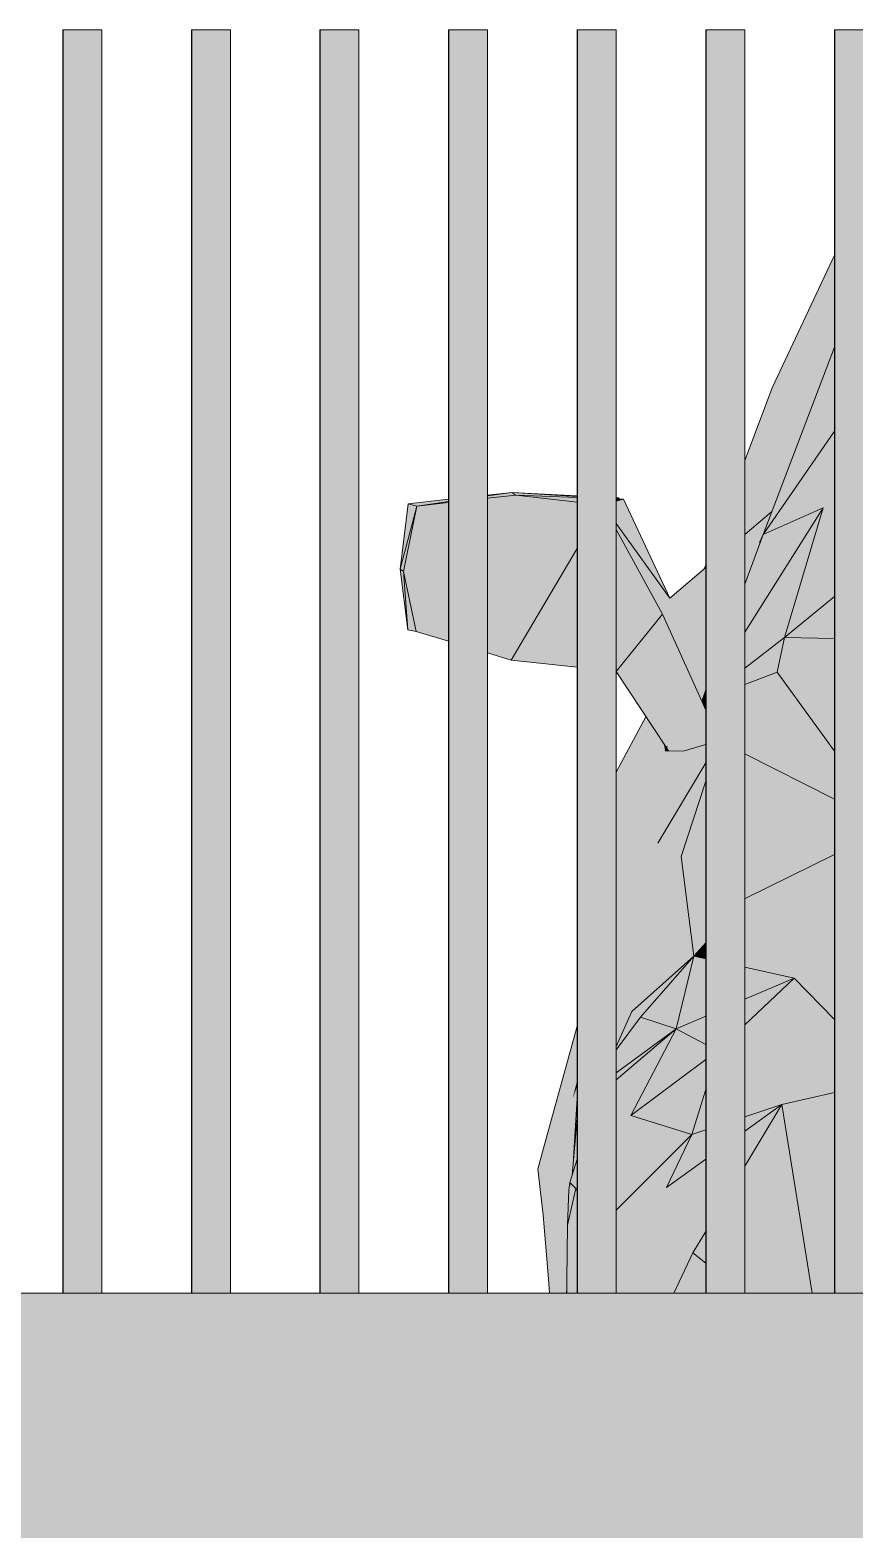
# Model space of a CAD drawing. Header units: millimetres. Extents: x 365175 to 2667127, y -330297 to -162108.
# Drawn here: x 1902007 to 1902646, y -319094 to -317931 of the extents above; entities that cross this region are included whole.
import ezdxf

# ---------------------------------------------------------------- set-up
doc = ezdxf.new("R2010")
doc.units = ezdxf.units.MM
doc.header["$MEASUREMENT"] = 0
doc.layers.add('Cars', color=7, linetype='Continuous')
doc.layers.add('TopoAlt', color=7, linetype='Continuous')

# ---------------------------------------------------------------- blocks, each defined once
blk = doc.blocks.new('Élément de coupe_125_6', base_point=(1445436.1, -319511))
at = {"layer": 'TopoAlt', "linetype": 'Continuous', "lineweight": 0, "true_color": 0x000000}
blk.add_hatch(color=18, dxfattribs=at).paths.add_polyline_path([(1882185.2, -318911), (1882185.2, -319511), (1914672.8, -319511), (1914672.8, -318911)])
at = {"layer": 'TopoAlt', "color": 190, "linetype": 'Continuous', "lineweight": 5, "true_color": 0x8002ff}
blk.add_line((1914672.8, -318911), (1882185.2, -318911), dxfattribs=at)
blk = doc.blocks.new('Élément de coupe_374_6', base_point=(1445436.1, -319511))
at = {"linetype": 'Continuous', "lineweight": 0, "true_color": 0x000000}
for points in [[(1902032.5, -317931), (1902032.5, -318911), (1902032.8, -318911), (1902032.8, -317931)], [(1902032.5, -317931), (1902032.5, -318911), (1902032.8, -318911), (1902032.8, -317931)], [(1902032.8, -317931), (1902032.8, -318911), (1902062.8, -318911), (1902062.8, -317931)]]:
    blk.add_hatch(color=18, dxfattribs=at).paths.add_polyline_path(points)
at = {"color": 18, "linetype": 'Continuous', "lineweight": 5, "true_color": 0x330000}
for p, q in [((1902032.5, -317931), (1902032.8, -317931)), ((1902032.5, -318911), (1902032.5, -317931)), ((1902032.8, -317931), (1902062.8, -317931)), ((1902032.8, -318911), (1902032.8, -317931)), ((1902062.8, -318911), (1902062.8, -317931))]:
    blk.add_line(p, q, dxfattribs=at)
blk = doc.blocks.new('Élément de coupe_375_6', base_point=(1445436.1, -319511))
at = {"linetype": 'Continuous', "lineweight": 0, "true_color": 0x000000}
for points in [[(1902132.3, -317931), (1902132.3, -318911), (1902132.6, -318911), (1902132.6, -317931)], [(1902132.3, -317931), (1902132.3, -318911), (1902132.6, -318911), (1902132.6, -317931)], [(1902132.6, -317931), (1902132.6, -318911), (1902162.6, -318911), (1902162.6, -317931)]]:
    blk.add_hatch(color=18, dxfattribs=at).paths.add_polyline_path(points)
at = {"color": 18, "linetype": 'Continuous', "lineweight": 5, "true_color": 0x330000}
for p, q in [((1902132.3, -317931), (1902132.6, -317931)), ((1902132.3, -318911), (1902132.3, -317931)), ((1902132.6, -317931), (1902162.6, -317931)), ((1902132.6, -318911), (1902132.6, -317931)), ((1902162.6, -318911), (1902162.6, -317931))]:
    blk.add_line(p, q, dxfattribs=at)
blk = doc.blocks.new('Élément de coupe_376_6', base_point=(1445436.1, -319511))
at = {"linetype": 'Continuous', "lineweight": 0, "true_color": 0x000000}
for points in [[(1902232, -317931), (1902232, -318911), (1902232.3, -318911), (1902232.3, -317931)], [(1902232, -317931), (1902232, -318911), (1902232.3, -318911), (1902232.3, -317931)], [(1902232.3, -317931), (1902232.3, -318911), (1902262.3, -318911), (1902262.3, -317931)]]:
    blk.add_hatch(color=18, dxfattribs=at).paths.add_polyline_path(points)
at = {"color": 18, "linetype": 'Continuous', "lineweight": 5, "true_color": 0x330000}
for p, q in [((1902232, -317931), (1902232.3, -317931)), ((1902232, -318911), (1902232, -317931)), ((1902232.3, -317931), (1902262.3, -317931)), ((1902232.3, -318911), (1902232.3, -317931)), ((1902262.3, -318911), (1902262.3, -317931))]:
    blk.add_line(p, q, dxfattribs=at)
blk = doc.blocks.new('Élément de coupe_377_6', base_point=(1445436.1, -319511))
at = {"linetype": 'Continuous', "lineweight": 0, "true_color": 0x000000}
for points in [[(1902331.8, -317931), (1902331.8, -318911), (1902332.1, -318911), (1902332.1, -317931)], [(1902331.8, -317931), (1902331.8, -318911), (1902332.1, -318911), (1902332.1, -317931)], [(1902332.1, -317931), (1902332.1, -318911), (1902362.1, -318911), (1902362.1, -317931)]]:
    blk.add_hatch(color=18, dxfattribs=at).paths.add_polyline_path(points)
at = {"color": 18, "linetype": 'Continuous', "lineweight": 5, "true_color": 0x330000}
for p, q in [((1902331.8, -317931), (1902332.1, -317931)), ((1902331.8, -318911), (1902331.8, -317931)), ((1902332.1, -317931), (1902362.1, -317931)), ((1902332.1, -318911), (1902332.1, -317931)), ((1902362.1, -318911), (1902362.1, -317931))]:
    blk.add_line(p, q, dxfattribs=at)
blk = doc.blocks.new('Élément de coupe_378_6', base_point=(1445436.1, -319511))
at = {"linetype": 'Continuous', "lineweight": 0, "true_color": 0x000000}
for points in [[(1902431.5, -317931), (1902431.5, -318911), (1902431.9, -318911), (1902431.9, -317931)], [(1902431.5, -317931), (1902431.5, -318911), (1902431.9, -318911), (1902431.9, -317931)], [(1902431.9, -317931), (1902431.9, -318911), (1902461.9, -318911), (1902461.9, -317931)]]:
    blk.add_hatch(color=18, dxfattribs=at).paths.add_polyline_path(points)
at = {"color": 18, "linetype": 'Continuous', "lineweight": 5, "true_color": 0x330000}
for p, q in [((1902431.5, -317931), (1902431.9, -317931)), ((1902431.5, -318911), (1902431.5, -317931)), ((1902431.9, -317931), (1902461.9, -317931)), ((1902431.9, -318911), (1902431.9, -317931)), ((1902461.9, -318911), (1902461.9, -317931))]:
    blk.add_line(p, q, dxfattribs=at)
blk = doc.blocks.new('Élément de coupe_379_6', base_point=(1445436.1, -319511))
at = {"linetype": 'Continuous', "lineweight": 0, "true_color": 0x000000}
for points in [[(1902531.3, -317931), (1902531.3, -318911), (1902531.6, -318911), (1902531.6, -317931)], [(1902531.3, -317931), (1902531.3, -318911), (1902531.6, -318911), (1902531.6, -317931)], [(1902531.6, -317931), (1902531.6, -318911), (1902561.6, -318911), (1902561.6, -317931)]]:
    blk.add_hatch(color=18, dxfattribs=at).paths.add_polyline_path(points)
at = {"color": 18, "linetype": 'Continuous', "lineweight": 5, "true_color": 0x330000}
for p, q in [((1902531.3, -317931), (1902531.6, -317931)), ((1902531.3, -318911), (1902531.3, -317931)), ((1902531.6, -317931), (1902561.6, -317931)), ((1902531.6, -318911), (1902531.6, -317931)), ((1902561.6, -318911), (1902561.6, -317931))]:
    blk.add_line(p, q, dxfattribs=at)
blk = doc.blocks.new('Élément de coupe_380_6', base_point=(1445436.1, -319511))
at = {"linetype": 'Continuous', "lineweight": 0, "true_color": 0x000000}
for points in [[(1902631, -317931), (1902631, -318911), (1902631.4, -318911), (1902631.4, -317931)], [(1902631, -317931), (1902631, -318911), (1902631.4, -318911), (1902631.4, -317931)], [(1902631.4, -317931), (1902631.4, -318911), (1902661.4, -318911), (1902661.4, -317931)]]:
    blk.add_hatch(color=18, dxfattribs=at).paths.add_polyline_path(points)
at = {"color": 18, "linetype": 'Continuous', "lineweight": 5, "true_color": 0x330000}
for p, q in [((1902631, -317931), (1902631.4, -317931)), ((1902631, -318911), (1902631, -317931)), ((1902631.4, -317931), (1902661.4, -317931)), ((1902631.4, -318911), (1902631.4, -317931)), ((1902661.4, -318911), (1902661.4, -317931))]:
    blk.add_line(p, q, dxfattribs=at)
blk = doc.blocks.new('Élément de coupe_492_6', base_point=(1445436.1, -319511))
at = {"layer": 'Cars', "linetype": 'Continuous', "lineweight": 0, "true_color": 0x000000}
for points in [[(1902582.9, -318208.5), (1902631, -318116.9), (1902631, -318105.7)], [(1902582.9, -318208.5), (1902631, -318116.9), (1902631, -318105.7)], [(1902631, -318116.9), (1902582.9, -318208.5), (1902631, -318132)], [(1902631, -318116.9), (1902582.9, -318208.5), (1902631, -318132)], [(1902561.6, -318303.2), (1902631, -318156.2), (1902631, -318132), (1902582.9, -318208.5), (1902561.6, -318265.1)], [(1902561.6, -318303.2), (1902631, -318156.2), (1902631, -318132), (1902582.9, -318208.5), (1902561.6, -318265.1)], [(1902561.6, -318303.2), (1902561.6, -318309.9), (1902631, -318169.6), (1902631, -318156.2)], [(1902561.6, -318303.2), (1902561.6, -318309.9), (1902631, -318169.6), (1902631, -318156.2)], [(1902561.6, -318309.9), (1902561.6, -318312.8), (1902631, -318175.4), (1902631, -318169.6)], [(1902561.6, -318309.9), (1902561.6, -318312.8), (1902631, -318175.4), (1902631, -318169.6)], [(1902561.6, -318312.8), (1902561.6, -318322.4), (1902582.3, -318304.9), (1902582.2, -318305.2), (1902575.2, -318323.4), (1902575.8, -318322.5), (1902631, -318177.1), (1902631, -318175.4)], [(1902561.6, -318312.8), (1902561.6, -318322.4), (1902582.3, -318304.9), (1902582.2, -318305.2), (1902575.2, -318323.4), (1902575.8, -318322.5), (1902631, -318177.1), (1902631, -318175.4)], [(1902631, -318177.1), (1902575.8, -318322.5), (1902631, -318242.2)], [(1902575.8, -318322.5), (1902622.3, -318301.8), (1902631, -318282.1), (1902631, -318242.2)], [(1902362.1, -318291.8), (1902362.1, -318292.4), (1902380.8, -318289.7)], [(1902380.8, -318289.7), (1902362.1, -318292.4), (1902362.1, -318294.2), (1902383.9, -318291.8)], [(1902380.8, -318289.7), (1902383.9, -318291.8), (1902431.5, -318293.6), (1902431.5, -318292.8)], [(1902380.8, -318289.7), (1902431.5, -318292.8), (1902431.5, -318292.3)], [(1902631, -318282.1), (1902622.3, -318301.8), (1902631, -318301)], [(1902300.4, -318298.5), (1902294.3, -318349.2), (1902307.2, -318300.3)], [(1902300.4, -318298.5), (1902294.3, -318349.2), (1902307.2, -318300.3)], [(1902307.2, -318300.3), (1902294.3, -318349.2), (1902296.8, -318351.1)], [(1902307.2, -318300.3), (1902294.3, -318349.2), (1902296.8, -318351.1)], [(1902296.8, -318351.1), (1902331.8, -318327.3), (1902331.8, -318297.6), (1902307.2, -318300.3)], [(1902300.4, -318298.5), (1902307.2, -318300.3), (1902331.8, -318296.7), (1902331.8, -318295.1)], [(1902307.2, -318300.3), (1902331.8, -318297.6), (1902331.8, -318296.7)], [(1902383.9, -318291.8), (1902362.1, -318321.7), (1902362.1, -318414.3), (1902380.3, -318419.8)], [(1902362.1, -318306.6), (1902362.1, -318321.7), (1902383.9, -318291.8)], [(1902362.1, -318294.2), (1902362.1, -318306.6), (1902383.9, -318291.8)], [(1902383.9, -318291.8), (1902380.3, -318419.8), (1902431.5, -318333.2), (1902431.5, -318297.2)], [(1902431.5, -318293.6), (1902383.9, -318291.8), (1902431.5, -318297.2)], [(1902463.5, -318293.9), (1902461.9, -318293.8), (1902461.9, -318294.7), (1902463.1, -318294.7)], [(1902467.5, -318295), (1902461.9, -318294.7), (1902461.9, -318294.8)], [(1902461.9, -318294.8), (1902461.9, -318296.6), (1902467.5, -318295)], [(1902467.5, -318295), (1902461.9, -318296.6), (1902461.9, -318313.8), (1902503.3, -318371.7)], [(1902463.5, -318293.9), (1902463.1, -318294.7), (1902463.8, -318294.8)], [(1902464, -318294.8), (1902463.5, -318293.9), (1902463.8, -318294.8)], [(1902464, -318294.8), (1902463.5, -318293.9), (1902463.8, -318294.8)], [(1902463.5, -318293.9), (1902463.6, -318294.8), (1902463.8, -318294.8)], [(1902622.3, -318301.8), (1902561.6, -318398.3), (1902561.6, -318426), (1902592.4, -318402.4)], [(1902575.8, -318322.5), (1902561.6, -318360.9), (1902561.6, -318398.3), (1902622.3, -318301.8)], [(1902622.3, -318301.8), (1902592.4, -318402.4), (1902631, -318370.4), (1902631, -318301)], [(1902561.6, -318322.4), (1902561.6, -318324.5), (1902582.2, -318305.2), (1902582.3, -318304.9)], [(1902582.2, -318305.2), (1902561.6, -318324.5), (1902561.6, -318360.9), (1902575.8, -318322.5), (1902573, -318328.7), (1902575.2, -318323.4)], [(1902561.6, -318359.4), (1902561.6, -318360.9), (1902575.8, -318322.5), (1902573, -318328.7), (1902575.2, -318323.4), (1902582.2, -318305.2), (1902581.9, -318305.5), (1902573.7, -318326.1)], [(1902581.9, -318305.5), (1902582.2, -318305.2), (1902582.3, -318304.9), (1902581.9, -318305.2)], [(1902461.9, -318318.4), (1902497.7, -318384.3), (1902503.3, -318371.7), (1902461.9, -318313.8)], [(1902461.9, -318318.4), (1902461.9, -318428.7), (1902497.7, -318384.3)], [(1902573, -318328.7), (1902575.8, -318322.5), (1902575.2, -318323.4)], [(1902573, -318328.7), (1902575.8, -318322.5), (1902575.2, -318323.4)], [(1902296.8, -318351.1), (1902306.7, -318397.7), (1902331.8, -318363.3), (1902331.8, -318327.3)], [(1902431.5, -318333.2), (1902380.3, -318419.8), (1902431.5, -318425.4)], [(1902503.3, -318371.7), (1902497.7, -318384.3), (1902531.3, -318352.9), (1902531.3, -318348.1)], [(1902531.3, -318345.9), (1902530.1, -318349.1), (1902531.3, -318348.1)], [(1902531.3, -318345.9), (1902530.1, -318349.1), (1902531.3, -318348.1)], [(1902294.3, -318349.2), (1902300.3, -318396.3), (1902296.8, -318351.1)], [(1902294.3, -318349.2), (1902300.3, -318396.3), (1902296.8, -318351.1)], [(1902296.8, -318351.1), (1902300.3, -318396.3), (1902306.7, -318397.7)], [(1902296.8, -318351.1), (1902300.3, -318396.3), (1902306.7, -318397.7)], [(1902497.7, -318384.3), (1902528.1, -318451.6), (1902531.3, -318443), (1902531.3, -318352.9)], [(1902331.8, -318363.3), (1902306.7, -318397.7), (1902331.8, -318405.2)], [(1902592.4, -318402.4), (1902631, -318403.2), (1902631, -318370.4)], [(1902461.9, -318428.7), (1902528.1, -318451.6), (1902497.7, -318384.3), (1902461.9, -318428.7)], [(1902592.4, -318402.4), (1902561.6, -318426), (1902561.6, -318438.8), (1902586.6, -318429.2)], [(1902592.4, -318402.4), (1902586.6, -318429.2), (1902631, -318420.3), (1902631, -318403.2)], [(1902461.9, -318428.7), (1902513.7, -318490.4), (1902528.1, -318451.6)], [(1902461.9, -318428.7), (1902513.7, -318490.4), (1902528.1, -318451.6)], [(1902461.9, -318428.7), (1902500.5, -318487.4), (1902501.4, -318486.5), (1902500.8, -318487.9), (1902502.3, -318490.3), (1902513.7, -318490.4)], [(1902461.9, -318428.7), (1902500.5, -318487.4), (1902501.4, -318486.5), (1902500.8, -318487.9), (1902502.3, -318490.3), (1902513.7, -318490.4)], [(1902561.6, -318492.5), (1902631, -318527.8), (1902631, -318490.4), (1902586.6, -318429.2), (1902561.6, -318458.7)], [(1902561.6, -318438.8), (1902561.6, -318458.7), (1902586.6, -318429.2)], [(1902586.6, -318429.2), (1902631, -318432.1), (1902631, -318420.3)], [(1902586.6, -318429.2), (1902631, -318490.4), (1902631, -318432.1)], [(1902513.7, -318490.4), (1902531.3, -318485.3), (1902531.3, -318458.8), (1902528.1, -318451.6)], [(1902513.7, -318490.4), (1902531.3, -318485.3), (1902531.3, -318458.8), (1902528.1, -318451.6)], [(1902528.1, -318451.6), (1902531.3, -318443), (1902531.3, -318442.8)], [(1902531.3, -318443), (1902528.1, -318451.6), (1902531.3, -318446.5)], [(1902528.1, -318451.6), (1902531.3, -318449.1), (1902531.3, -318446.5)], [(1902528.1, -318451.6), (1902531.3, -318450.3), (1902531.3, -318449.1)], [(1902531.3, -318450.3), (1902528.1, -318451.6), (1902531.3, -318458.8)], [(1902461.9, -318517.9), (1902499.8, -318490.2), (1902498.7, -318484.7), (1902484.9, -318463.8), (1902461.9, -318506.9)], [(1902461.9, -318517.9), (1902499.8, -318490.2), (1902498.7, -318484.7), (1902484.9, -318463.8), (1902461.9, -318506.9)], [(1902513.7, -318490.4), (1902494.2, -318561.9), (1902531.3, -318499.6), (1902531.3, -318485.3)], [(1902513.7, -318490.4), (1902494.2, -318561.9), (1902531.3, -318499.6), (1902531.3, -318485.3)], [(1902500.5, -318487.4), (1902498.7, -318484.7), (1902499.8, -318490.2), (1902501.4, -318486.5)], [(1902500.5, -318487.4), (1902498.7, -318484.7), (1902499.8, -318490.2), (1902501.4, -318486.5)], [(1902499.8, -318490.2), (1902502.3, -318490.3), (1902500.9, -318488.1), (1902500.6, -318488.3)], [(1902499.8, -318490.2), (1902502.3, -318490.3), (1902500.9, -318488.1), (1902500.6, -318488.3)], [(1902500.6, -318488.3), (1902500.9, -318488.1), (1902500.8, -318487.9)], [(1902500.6, -318488.3), (1902500.9, -318488.1), (1902500.8, -318487.9)], [(1902499.8, -318490.2), (1902461.9, -318517.9), (1902461.9, -318533.4), (1902494.2, -318561.9)], [(1902499.8, -318490.2), (1902461.9, -318517.9), (1902461.9, -318533.4), (1902494.2, -318561.9)], [(1902513.7, -318490.4), (1902499.8, -318490.2), (1902494.2, -318561.9)], [(1902513.7, -318490.4), (1902499.8, -318490.2), (1902494.2, -318561.9)], [(1902494.2, -318561.9), (1902512.2, -318572.2), (1902531.3, -318513.7), (1902531.3, -318499.6)], [(1902494.2, -318561.9), (1902512.2, -318572.2), (1902531.3, -318513.7), (1902531.3, -318499.6)], [(1902561.6, -318492.5), (1902561.6, -318603.9), (1902561.7, -318604.7), (1902631, -318570.7), (1902631, -318527.8)], [(1902512.2, -318572.2), (1902531.3, -318584.7), (1902531.3, -318513.7)], [(1902512.2, -318572.2), (1902531.3, -318584.7), (1902531.3, -318513.7)], [(1902461.9, -318533.4), (1902461.9, -318621.6), (1902494.2, -318561.9)], [(1902461.9, -318533.4), (1902461.9, -318621.6), (1902494.2, -318561.9)], [(1902461.9, -318635.9), (1902512.2, -318572.2), (1902494.2, -318561.9), (1902461.9, -318621.6)], [(1902461.9, -318635.9), (1902512.2, -318572.2), (1902494.2, -318561.9), (1902461.9, -318621.6)], [(1902512.2, -318572.2), (1902461.9, -318635.9), (1902461.9, -318684.3), (1902474, -318692.5)], [(1902512.2, -318572.2), (1902461.9, -318635.9), (1902461.9, -318684.3), (1902474, -318692.5)], [(1902512.2, -318572.2), (1902474, -318692.5), (1902522.1, -318649.6)], [(1902512.2, -318572.2), (1902474, -318692.5), (1902522.1, -318649.6)], [(1902531.3, -318584.7), (1902512.2, -318572.2), (1902522.1, -318649.6), (1902531.3, -318639.1)], [(1902531.3, -318590.1), (1902531.3, -318584.7), (1902512.2, -318572.2), (1902513.4, -318581.5)], [(1902561.7, -318604.7), (1902631, -318624.6), (1902631, -318570.7)], [(1902561.6, -318603.9), (1902561.6, -318604.6), (1902561.7, -318604.7)], [(1902561.6, -318603.9), (1902561.6, -318604.6), (1902561.7, -318604.7)], [(1902561.6, -318604.8), (1902561.7, -318604.7), (1902561.6, -318604.6)], [(1902561.7, -318604.7), (1902561.6, -318604.6), (1902561.6, -318604.6)], [(1902561.7, -318604.7), (1902561.6, -318604.8), (1902561.6, -318658.2), (1902599.9, -318666.6)], [(1902561.7, -318604.7), (1902599.9, -318666.6), (1902631, -318649), (1902631, -318624.6)], [(1902522.1, -318649.6), (1902531.3, -318651.6), (1902531.3, -318639.1)], [(1902522.1, -318649.6), (1902474, -318692.5), (1902480.6, -318696.9)], [(1902476.4, -318694.1), (1902522.1, -318649.6), (1902474, -318692.5)], [(1902522.1, -318649.6), (1902480.6, -318696.9), (1902508.2, -318705.9)], [(1902522.1, -318649.6), (1902508.2, -318705.9), (1902531.3, -318696), (1902531.3, -318651.6)], [(1902599.9, -318666.6), (1902631, -318698.7), (1902631, -318649)], [(1902561.6, -318658.2), (1902561.6, -318683), (1902599.9, -318666.6)], [(1902561.6, -318720.8), (1902631, -318714), (1902631, -318698.7), (1902599.9, -318666.6), (1902561.6, -318702.9)], [(1902561.6, -318683), (1902561.6, -318702.9), (1902599.9, -318666.6)], [(1902461.9, -318684.3), (1902461.9, -318719.7), (1902474, -318692.5)], [(1902461.9, -318684.3), (1902461.9, -318719.7), (1902474, -318692.5)], [(1902461.9, -318722.1), (1902477, -318701.8), (1902480.6, -318696.9), (1902474, -318692.5), (1902461.9, -318719.7)], [(1902461.9, -318722.1), (1902477, -318701.8), (1902480.6, -318696.9), (1902474, -318692.5), (1902461.9, -318719.7)], [(1902461.9, -318722.1), (1902461.9, -318740), (1902508.2, -318705.9), (1902480.6, -318696.9)], [(1902508.2, -318705.9), (1902531.3, -318718), (1902531.3, -318696)], [(1902401.1, -318814.8), (1902431.5, -318704.1), (1902431.5, -318703.9), (1902405.3, -318798.6)], [(1902401.1, -318814.8), (1902431.5, -318704.1), (1902431.5, -318703.9), (1902405.3, -318798.6)], [(1902431.5, -318704.1), (1902401.1, -318814.8), (1902428, -318760.1), (1902431.5, -318733.1)], [(1902431.5, -318704.1), (1902401.1, -318814.8), (1902428, -318760.1), (1902431.5, -318733.1)], [(1902508.2, -318705.9), (1902461.9, -318745.6), (1902461.9, -318766.8), (1902473.1, -318773.1)], [(1902461.9, -318740), (1902461.9, -318745.6), (1902508.2, -318705.9)], [(1902508.2, -318705.9), (1902473.1, -318773.1), (1902531.3, -318729.8), (1902531.3, -318718)], [(1902561.6, -318720.8), (1902561.6, -318740.5), (1902590.3, -318764.5), (1902631, -318725.7), (1902631, -318714)], [(1902473.1, -318773.1), (1902520.5, -318788), (1902531.3, -318753.1), (1902531.3, -318729.8)], [(1902631, -318725.7), (1902590.3, -318764.5), (1902631, -318755.2)], [(1902428, -318760.1), (1902431.5, -318745.8), (1902431.5, -318733.1)], [(1902428, -318760.1), (1902431.5, -318745.8), (1902431.5, -318733.1)], [(1902561.6, -318740.5), (1902561.6, -318774.2), (1902590.3, -318764.5)], [(1902428, -318760.1), (1902431.5, -318750.7), (1902431.5, -318745.8)], [(1902428, -318760.1), (1902431.5, -318750.7), (1902431.5, -318745.8)], [(1902428, -318760.1), (1902428, -318814.9), (1902428.7, -318806.6), (1902431.5, -318759.7), (1902431.5, -318750.7)], [(1902428, -318760.1), (1902428, -318814.9), (1902428.7, -318806.6), (1902431.5, -318759.7), (1902431.5, -318750.7)], [(1902520.5, -318788), (1902531.3, -318784.3), (1902531.3, -318753.1)], [(1902590.3, -318764.5), (1902631, -318774.2), (1902631, -318755.2)], [(1902401.1, -318814.8), (1902405.2, -318850.5), (1902428, -318760.1)], [(1902401.1, -318814.8), (1902405.2, -318850.5), (1902428, -318760.1)], [(1902405.2, -318850.5), (1902409.2, -318899.9), (1902428, -318760.1)], [(1902405.2, -318850.5), (1902409.2, -318899.9), (1902428, -318760.1)], [(1902428, -318760.1), (1902409.2, -318899.9), (1902425, -318831.6), (1902425.1, -318830.9), (1902425.8, -318825), (1902427.6, -318819.4), (1902428, -318814.9)], [(1902428, -318760.1), (1902409.2, -318899.9), (1902425, -318831.6), (1902425.1, -318830.9), (1902425.8, -318825), (1902427.6, -318819.4), (1902428, -318814.9)], [(1902428.7, -318806.6), (1902431.5, -318775.2), (1902431.5, -318759.7)], [(1902428.7, -318806.6), (1902431.5, -318775.2), (1902431.5, -318759.7)], [(1902461.9, -318766.8), (1902461.9, -318793.2), (1902473.1, -318773.1)], [(1902561.6, -318785.2), (1902561.6, -318812.4), (1902590.3, -318764.5)], [(1902561.6, -318774.2), (1902561.6, -318785.2), (1902590.3, -318764.5)], [(1902561.6, -318911), (1902613.8, -318911), (1902590.3, -318764.5), (1902561.6, -318812.4)], [(1902631, -318774.2), (1902590.3, -318764.5), (1902613.8, -318911), (1902631, -318911)], [(1902427.6, -318819.4), (1902431.5, -318806.9), (1902431.5, -318775.2)], [(1902427.6, -318819.4), (1902431.5, -318806.9), (1902431.5, -318775.2)], [(1902461.9, -318793.2), (1902461.9, -318808.6), (1902473.1, -318773.1)], [(1902461.9, -318846.6), (1902520.5, -318788), (1902473.1, -318773.1), (1902461.9, -318808.6)], [(1902461.9, -318853.3), (1902500.9, -318829), (1902520.5, -318788), (1902461.9, -318846.6)], [(1902500.9, -318829), (1902531.3, -318807.1), (1902531.3, -318784.3), (1902520.5, -318788)], [(1902425.8, -318825), (1902431, -318830.3), (1902431.5, -318827.7), (1902431.5, -318806.9)], [(1902425.8, -318825), (1902431, -318830.3), (1902431.5, -318827.7), (1902431.5, -318806.9)], [(1902500.9, -318829), (1902521.3, -318879.8), (1902531.3, -318863.1), (1902531.3, -318807.1)], [(1902425.8, -318825), (1902425.1, -318830.9), (1902426.6, -318825.8)], [(1902425.8, -318825), (1902425.1, -318830.9), (1902426.6, -318825.8)], [(1902409.2, -318899.9), (1902410, -318911), (1902417.4, -318911), (1902424.4, -318850.3), (1902425, -318831.6)], [(1902409.2, -318899.9), (1902410, -318911), (1902417.4, -318911), (1902424.4, -318850.3), (1902425, -318831.6)], [(1902425.1, -318830.9), (1902424.1, -318858.3), (1902430.6, -318829.9), (1902426.6, -318825.8)], [(1902425.1, -318830.9), (1902424.1, -318858.3), (1902430.6, -318829.9), (1902426.6, -318825.8)], [(1902429.7, -318833.9), (1902425.4, -318866.9), (1902431.5, -318857), (1902431.5, -318832.2), (1902431, -318830.3), (1902430.6, -318829.9)], [(1902429.7, -318833.9), (1902425.4, -318866.9), (1902431.5, -318857), (1902431.5, -318832.2), (1902431, -318830.3), (1902430.6, -318829.9)], [(1902426.8, -318846.5), (1902425.4, -318866.9), (1902429.7, -318833.9)], [(1902426.8, -318846.5), (1902425.4, -318866.9), (1902429.7, -318833.9)], [(1902431, -318830.3), (1902431.5, -318832.2), (1902431.5, -318827.7)], [(1902431, -318830.3), (1902431.5, -318832.2), (1902431.5, -318827.7)], [(1902461.9, -318911), (1902473.8, -318911), (1902500.9, -318829), (1902461.9, -318876.7)], [(1902461.9, -318853.3), (1902461.9, -318876.7), (1902500.9, -318829)], [(1902473.8, -318911), (1902491.1, -318911), (1902521.3, -318879.8), (1902500.9, -318829)], [(1902426.8, -318846.5), (1902424.1, -318858.3), (1902425.4, -318866.9)], [(1902426.8, -318846.5), (1902424.1, -318858.3), (1902425.4, -318866.9)], [(1902417.4, -318911), (1902422.9, -318911), (1902423.5, -318899.9), (1902424.1, -318858.3), (1902424.4, -318850.3)], [(1902417.4, -318911), (1902422.9, -318911), (1902423.5, -318899.9), (1902424.1, -318858.3), (1902424.4, -318850.3)], [(1902424.1, -318858.3), (1902423.5, -318900.8), (1902425.4, -318866.9)], [(1902424.1, -318858.3), (1902423.5, -318900.8), (1902425.4, -318866.9)], [(1902425.4, -318866.9), (1902427, -318911), (1902431.5, -318911), (1902431.5, -318857)], [(1902425.4, -318866.9), (1902427, -318911), (1902431.5, -318911), (1902431.5, -318857)], [(1902423.5, -318900.8), (1902423.4, -318911), (1902424.1, -318911), (1902425.4, -318866.9)], [(1902423.5, -318900.8), (1902423.4, -318911), (1902424.1, -318911), (1902425.4, -318866.9)], [(1902424.1, -318911), (1902427, -318911), (1902425.4, -318866.9)], [(1902424.1, -318911), (1902427, -318911), (1902425.4, -318866.9)], [(1902521.3, -318879.8), (1902531.3, -318887.6), (1902531.3, -318863.1)], [(1902491.1, -318911), (1902506.5, -318911), (1902521.3, -318879.8)], [(1902521.3, -318879.8), (1902506.5, -318911), (1902531.3, -318911), (1902531.3, -318887.6)], [(1902423.5, -318899.9), (1902422.9, -318911), (1902423.4, -318911), (1902423.5, -318900.8)], [(1902423.5, -318899.9), (1902422.9, -318911), (1902423.4, -318911), (1902423.5, -318900.8)]]:
    blk.add_hatch(color=18, dxfattribs=at).paths.add_polyline_path(points)
at = {"layer": 'Cars', "color": 7, "linetype": 'Continuous', "lineweight": 5}
for p, q in [((1902582.9, -318208.5), (1902631, -318105.7)), ((1902631, -318177.1), (1902575.8, -318322.5)), ((1902582.9, -318208.5), (1902561.6, -318265.1)), ((1902631, -318242.2), (1902575.8, -318322.5)), ((1902380.8, -318289.7), (1902362.1, -318291.8)), ((1902380.8, -318289.7), (1902362.1, -318292.4)), ((1902380.8, -318289.7), (1902383.9, -318291.8)), ((1902431.5, -318292.8), (1902380.8, -318289.7)), ((1902380.8, -318289.7), (1902431.5, -318292.3)), ((1902294.3, -318349.2), (1902300.4, -318298.5)), ((1902307.2, -318300.3), (1902294.3, -318349.2)), ((1902307.2, -318300.3), (1902296.8, -318351.1)), ((1902331.8, -318295.1), (1902300.4, -318298.5)), ((1902300.4, -318298.5), (1902307.2, -318300.3)), ((1902331.8, -318296.7), (1902307.2, -318300.3)), ((1902331.8, -318297.6), (1902307.2, -318300.3)), ((1902383.9, -318291.8), (1902362.1, -318294.2)), ((1902431.5, -318297.2), (1902383.9, -318291.8)), ((1902431.5, -318293.6), (1902383.9, -318291.8)), ((1902461.9, -318293.8), (1902463.5, -318293.9)), ((1902467.5, -318295), (1902461.9, -318294.7)), ((1902467.5, -318295), (1902461.9, -318294.8)), ((1902461.9, -318296.6), (1902467.5, -318295)), ((1902463.5, -318293.9), (1902464, -318294.8)), ((1902503.3, -318371.7), (1902467.5, -318295)), ((1902622.3, -318301.8), (1902561.6, -318398.3)), ((1902622.3, -318301.8), (1902575.8, -318322.5)), ((1902592.4, -318402.4), (1902622.3, -318301.8)), ((1902561.6, -318322.4), (1902582.3, -318304.9)), ((1902503.3, -318371.7), (1902461.9, -318313.8)), ((1902497.7, -318384.3), (1902461.9, -318318.4)), ((1902575.8, -318322.5), (1902561.6, -318360.9)), ((1902573, -318328.7), (1902575.8, -318322.5)), ((1902431.5, -318333.2), (1902380.3, -318419.8)), ((1902503.3, -318371.7), (1902531.3, -318348.1)), ((1902531.3, -318345.9), (1902530.1, -318349.1)), ((1902294.3, -318349.2), (1902296.8, -318351.1)), ((1902294.3, -318349.2), (1902300.3, -318396.3)), ((1902296.8, -318351.1), (1902306.7, -318397.7)), ((1902296.8, -318351.1), (1902300.3, -318396.3)), ((1902631, -318370.4), (1902592.4, -318402.4)), ((1902497.7, -318384.3), (1902461.9, -318428.7)), ((1902528.1, -318451.6), (1902497.7, -318384.3)), ((1902300.3, -318396.3), (1902306.7, -318397.7)), ((1902306.7, -318397.7), (1902331.8, -318405.2)), ((1902592.4, -318402.4), (1902561.6, -318426)), ((1902592.4, -318402.4), (1902586.6, -318429.2)), ((1902631, -318403.2), (1902592.4, -318402.4)), ((1902362.1, -318414.3), (1902380.3, -318419.8)), ((1902380.3, -318419.8), (1902431.5, -318425.4)), ((1902500.5, -318487.4), (1902461.9, -318428.7)), ((1902586.6, -318429.2), (1902561.6, -318438.8)), ((1902631, -318490.4), (1902586.6, -318429.2)), ((1902531.3, -318443), (1902528.1, -318451.6)), ((1902531.3, -318446.5), (1902528.1, -318451.6)), ((1902531.3, -318449.1), (1902528.1, -318451.6)), ((1902531.3, -318450.3), (1902528.1, -318451.6)), ((1902528.1, -318451.6), (1902531.3, -318458.8)), ((1902484.9, -318463.8), (1902461.9, -318506.9)), ((1902499.8, -318490.2), (1902501.4, -318486.5)), ((1902502.3, -318490.3), (1902500.8, -318487.9)), ((1902513.7, -318490.4), (1902531.3, -318485.3)), ((1902531.3, -318499.6), (1902494.2, -318561.9)), ((1902513.7, -318490.4), (1902499.8, -318490.2)), ((1902631, -318527.8), (1902561.6, -318492.5)), ((1902531.3, -318513.7), (1902512.2, -318572.2)), ((1902512.2, -318572.2), (1902522.1, -318649.6)), ((1902631, -318570.7), (1902561.7, -318604.7)), ((1902561.6, -318603.9), (1902561.7, -318604.7)), ((1902561.7, -318604.7), (1902561.6, -318604.8)), ((1902531.3, -318639.1), (1902522.1, -318649.6)), ((1902522.1, -318649.6), (1902474, -318692.5)), ((1902522.1, -318649.6), (1902480.6, -318696.9)), ((1902522.1, -318649.6), (1902508.2, -318705.9)), ((1902531.3, -318651.6), (1902522.1, -318649.6)), ((1902599.9, -318666.6), (1902561.6, -318658.2)), ((1902599.9, -318666.6), (1902561.6, -318702.9)), ((1902599.9, -318666.6), (1902561.6, -318683)), ((1902599.9, -318666.6), (1902631, -318698.7)), ((1902474, -318692.5), (1902461.9, -318719.7)), ((1902480.6, -318696.9), (1902461.9, -318722.1)), ((1902508.2, -318705.9), (1902480.6, -318696.9)), ((1902531.3, -318696), (1902508.2, -318705.9)), ((1902405.3, -318798.6), (1902431.5, -318703.9)), ((1902508.2, -318705.9), (1902461.9, -318745.6)), ((1902508.2, -318705.9), (1902461.9, -318740)), ((1902508.2, -318705.9), (1902473.1, -318773.1)), ((1902508.2, -318705.9), (1902531.3, -318718)), ((1902531.3, -318729.8), (1902473.1, -318773.1)), ((1902531.3, -318753.1), (1902520.5, -318788)), ((1902631, -318755.2), (1902590.3, -318764.5)), ((1902428.7, -318806.6), (1902431.5, -318759.7)), ((1902590.3, -318764.5), (1902561.6, -318785.2)), ((1902590.3, -318764.5), (1902561.6, -318774.2)), ((1902590.3, -318764.5), (1902561.6, -318812.4)), ((1902590.3, -318764.5), (1902613.8, -318911)), ((1902431.5, -318775.2), (1902427.6, -318819.4)), ((1902473.1, -318773.1), (1902520.5, -318788)), ((1902520.5, -318788), (1902461.9, -318846.6)), ((1902520.5, -318788), (1902500.9, -318829)), ((1902531.3, -318784.3), (1902520.5, -318788)), ((1902405.3, -318798.6), (1902401.1, -318814.8)), ((1902431.5, -318806.9), (1902425.8, -318825)), ((1902531.3, -318807.1), (1902500.9, -318829)), ((1902401.1, -318814.8), (1902405.2, -318850.5)), ((1902425.1, -318830.9), (1902425.8, -318825)), ((1902425.8, -318825), (1902431, -318830.3)), ((1902424.1, -318858.3), (1902430.6, -318829.9)), ((1902424.1, -318858.3), (1902425.1, -318830.9)), ((1902431, -318830.3), (1902431.5, -318832.2)), ((1902405.2, -318850.5), (1902409.2, -318899.9)), ((1902423.5, -318900.8), (1902424.1, -318858.3)), ((1902531.3, -318863.1), (1902521.3, -318879.8)), ((1902521.3, -318879.8), (1902506.5, -318911)), ((1902531.3, -318887.6), (1902521.3, -318879.8)), ((1902409.2, -318899.9), (1902410, -318911)), ((1902423.4, -318911), (1902423.5, -318900.8))]:
    blk.add_line(p, q, dxfattribs=at)

msp = doc.modelspace()

# ---------------------------------------------------------------- block references
at = {"lineweight": 0}
for name in ['Élément de coupe_374_6', 'Élément de coupe_375_6', 'Élément de coupe_376_6', 'Élément de coupe_377_6', 'Élément de coupe_378_6', 'Élément de coupe_379_6', 'Élément de coupe_380_6']:
    msp.add_blockref(name, (1445436.05, -319510.981), dxfattribs=at)
at = {"layer": 'Cars', "lineweight": 0}
msp.add_blockref('Élément de coupe_492_6', (1445436.05, -319510.981), dxfattribs=at)
at = {"layer": 'TopoAlt', "lineweight": 0}
msp.add_blockref('Élément de coupe_125_6', (1445436.05, -319510.981), dxfattribs=at)

doc.saveas('drawing.dxf')
